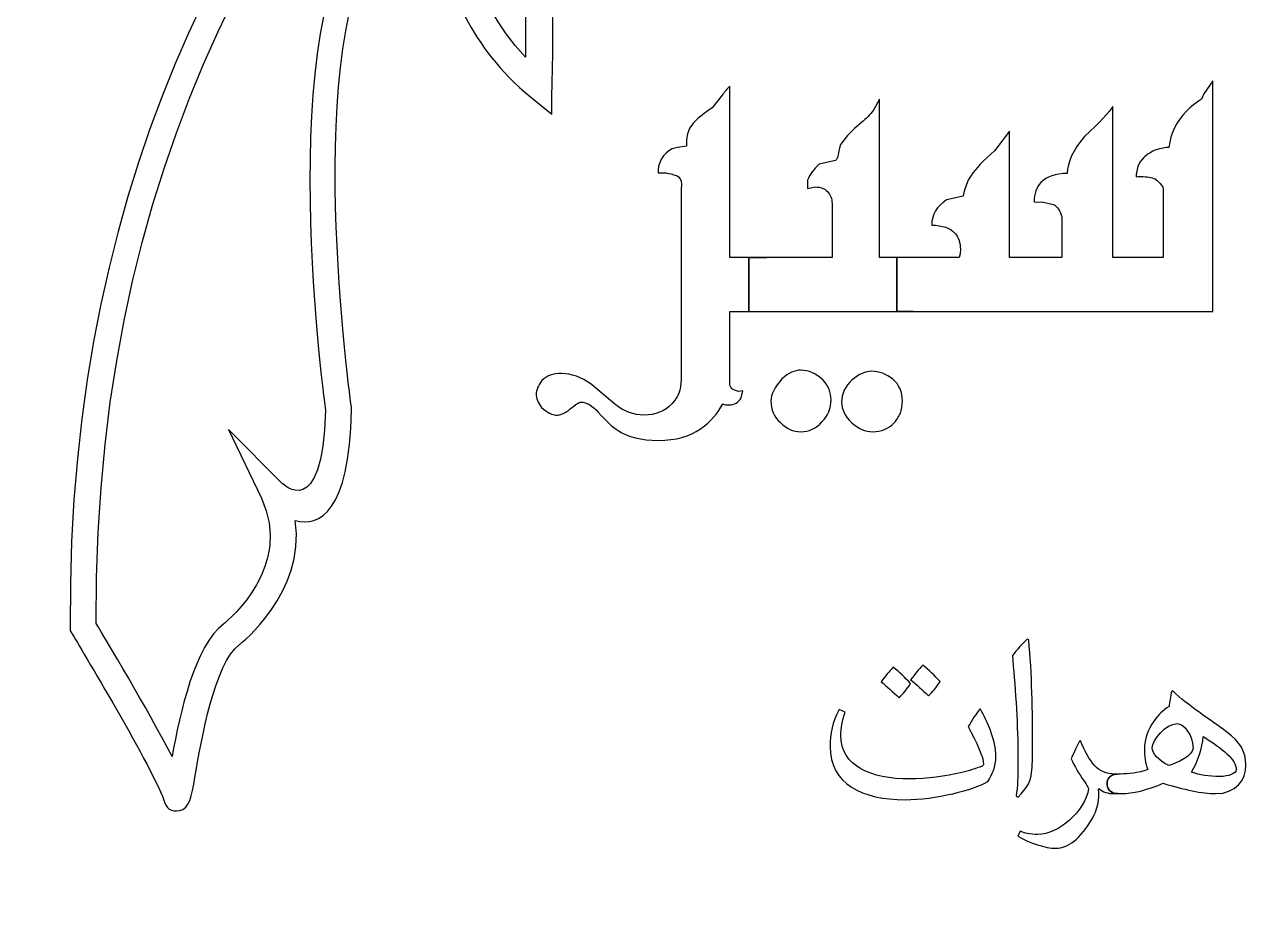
# Model space of a CAD drawing. Header units: millimetres. Extents: x -98 to 20, y -25 to 25.
# Drawn here: x -86.28 to -75.02, y -0.87 to 7.21 of the extents above; entities that cross this region are included whole.
import ezdxf

# ---------------------------------------------------------------- set-up
doc = ezdxf.new("R2010")
doc.units = ezdxf.units.MM
doc.header["$MEASUREMENT"] = 0
doc.layers.add('Layer 1', color=7, linetype='Continuous')

msp = doc.modelspace()

# ---------------------------------------------------------------- linework, layer by layer
at = {"layer": 'Layer 1', "color": 250, "lineweight": 18}
msp.add_open_spline([(-94.5401, 24.7584), (-94.5401, 24.7584), (-52.2477, 24.7584), (-52.2477, 24.7584), (-50.1802, 24.7584), (-48.4939, 23.0721), (-48.4939, 21.0046), (-48.4939, 21.0046), (-48.4939, -21.2878), (-48.4939, -21.2878), (-48.4939, -23.3553), (-50.1802, -25.0416), (-52.2477, -25.0416), (-52.2477, -25.0416), (-94.5401, -25.0416), (-94.5401, -25.0416), (-96.6076, -25.0416), (-98.2939, -23.3553), (-98.2939, -21.2878), (-98.2939, -21.2878), (-98.2939, 21.0046), (-98.2939, 21.0046), (-98.2939, 23.0721), (-96.6076, 24.7584), (-94.5401, 24.7584)], degree=3, knots=[0, 0, 0, 0, 0.125, 0.125, 0.125, 0.25, 0.25, 0.25, 0.375, 0.375, 0.375, 0.5, 0.5, 0.5, 0.625, 0.625, 0.625, 0.75, 0.75, 0.75, 0.875, 0.875, 0.875, 1, 1, 1, 1], dxfattribs=at)
at = {"layer": 'Layer 1', "color": 240}
for points, knots in [([(-69.3681, 13.9011), (-69.3681, 13.9011), (-69.3423, 13.8919), (-69.3423, 13.8919), (-69.3182, 13.8837), (-60.8168, 11.0794), (-60.9125, 1.7179), (-60.9125, 1.7179), (-60.9129, 1.685), (-60.9129, 1.685), (-60.9129, 1.685), (-60.9293, 1.6576), (-60.9293, 1.6576), (-60.9311, 1.6543), (-61.6407, 0.4813), (-61.7706, 0.1349), (-61.7891, 0.0553), (-61.8354, 0.0237), (-61.9125, 0.0373), (-61.9125, 0.0373), (-61.9153, 0.0377), (-61.9153, 0.0377), (-62.0052, 0.0556), (-62.0245, 0.1682), (-62.0541, 0.3403), (-62.1137, 0.6869), (-62.2347, 1.3886), (-62.4631, 1.5602), (-62.4631, 1.5602), (-62.4659, 1.5625), (-62.4659, 1.5625), (-62.4678, 1.564), (-63.0729, 2.0376), (-62.9751, 2.6969), (-63.1968, 2.6401), (-63.4692, 2.7671), (-63.4912, 3.7109), (-63.4912, 3.7109), (-63.4902, 3.729), (-63.4902, 3.729), (-63.4888, 3.7393), (-63.0026, 7.182), (-63.7886, 8.0814), (-63.8856, 7.948), (-64.064, 7.7886), (-64.3023, 7.9411), (-64.3738, 7.6228), (-64.5754, 7.0342), (-65.1304, 6.5819), (-65.1304, 6.5819), (-65.3255, 6.4227), (-65.3255, 6.4227), (-65.3255, 6.7442), (-65.3513, 7.1562), (-65.3245, 7.4587), (-65.3245, 7.4597), (-65.2793, 7.8324), (-65.5827, 7.835), (-65.6783, 7.8273), (-66.2406, 7.8181), (-66.3974, 8.6353), (-66.3974, 8.6353), (-66.7342, 8.2057), (-66.7342, 8.2057), (-66.7342, 8.2057), (-66.7788, 8.4729), (-66.7788, 8.4729), (-66.7789, 8.4742), (-66.8605, 8.9607), (-67.2839, 9.0399), (-67.2839, 9.0399), (-67.3012, 9.043), (-67.3012, 9.043), (-67.3012, 9.043), (-67.318, 9.0521), (-67.318, 9.0521), (-67.3201, 9.0533), (-68.0774, 9.4672), (-67.9204, 10.515), (-67.9511, 10.6596), (-68.1783, 11.6251), (-68.8751, 12.0693), (-68.789, 11.9071), (-68.7043, 11.7062), (-68.6429, 11.4857), (-68.5505, 11.1535), (-68.502, 10.7705), (-68.5674, 10.4031), (-68.5674, 10.4031), (-68.5852, 10.304), (-68.5852, 10.304), (-68.5852, 10.304), (-68.6853, 10.304), (-68.6853, 10.304), (-68.6881, 10.304), (-69.5896, 10.3043), (-70.2534, 10.9906), (-70.4348, 10.7602), (-70.8681, 10.3865), (-71.4233, 11.0947), (-71.4717, 11.128), (-71.7261, 11.294), (-71.9318, 11.2517), (-71.8647, 11.032), (-71.7544, 10.8157), (-71.5863, 10.6121), (-71.5863, 10.6121), (-71.4698, 10.4709), (-71.4698, 10.4709), (-71.4698, 10.4709), (-71.6458, 10.4206), (-71.6458, 10.4206), (-71.6468, 10.4204), (-72.044, 10.3051), (-72.4442, 10.7398), (-72.4442, 10.7398), (-72.4551, 10.7515), (-72.4551, 10.7515), (-72.4551, 10.7515), (-72.463, 10.7674), (-72.463, 10.7674), (-72.463, 10.7674), (-72.4711, 10.7865), (-72.4836, 10.8215), (-72.4836, 10.8215), (-72.4965, 10.8197), (-72.4965, 10.8197), (-72.9966, 10.1678), (-73.4804, 10.3159), (-73.7884, 10.5414), (-73.9137, 10.6328), (-74.0079, 10.7383), (-74.0598, 10.803), (-74.1049, 10.8016), (-74.152, 10.8074), (-74.1972, 10.8264), (-74.211, 10.7885), (-74.2199, 10.7674), (-74.2199, 10.7674), (-74.2199, 10.7674), (-74.228, 10.7512), (-74.228, 10.7512), (-74.228, 10.7512), (-74.2396, 10.7389), (-74.2396, 10.7389), (-74.6457, 10.3055), (-75.0466, 10.4204), (-75.0476, 10.4206), (-75.0476, 10.4206), (-75.2249, 10.4713), (-75.2249, 10.4713), (-75.2249, 10.4713), (-75.1065, 10.6124), (-75.1065, 10.6124), (-74.9501, 10.7989), (-74.8431, 10.9961), (-74.7738, 11.1967), (-74.9787, 11.2827), (-75.2688, 11.1023), (-75.336, 11.0573), (-75.8944, 10.3447), (-76.3287, 10.7237), (-76.508, 10.9523), (-77.1722, 10.2661), (-78.0747, 10.2658), (-78.0774, 10.2658), (-78.0774, 10.2658), (-78.1776, 10.2658), (-78.1776, 10.2658), (-78.1776, 10.2658), (-78.1952, 10.3646), (-78.1952, 10.3646), (-78.2608, 10.7319), (-78.2124, 11.1151), (-78.1199, 11.4474), (-78.0586, 11.668), (-77.9736, 11.8691), (-77.8873, 12.0312), (-78.5849, 11.5872), (-78.8122, 10.6216), (-78.8427, 10.4768), (-78.6852, 9.429), (-79.4436, 9.0151), (-79.4456, 9.014), (-79.4456, 9.014), (-79.4625, 9.0048), (-79.4625, 9.0048), (-79.4625, 9.0048), (-79.4798, 9.0018), (-79.4798, 9.0018), (-79.9037, 8.9225), (-79.9853, 8.436), (-79.9854, 8.4348), (-79.9854, 8.4348), (-80.0298, 8.1676), (-80.0298, 8.1676), (-80.0298, 8.1676), (-80.3677, 8.5972), (-80.3677, 8.5972), (-80.5242, 7.7799), (-81.0867, 7.7889), (-81.1825, 7.7965), (-81.4861, 7.794), (-81.441, 7.4216), (-81.441, 7.4206), (-81.4142, 7.1182), (-81.44, 6.7063), (-81.44, 6.385), (-81.44, 6.385), (-81.6352, 6.5437), (-81.6352, 6.5437), (-82.1911, 6.9962), (-82.3926, 7.5848), (-82.4639, 7.9031), (-82.7025, 7.7507), (-82.8812, 7.91), (-82.9783, 8.0434), (-83.7653, 7.1442), (-83.2782, 3.7011), (-83.2768, 3.6909), (-83.2768, 3.6909), (-83.2758, 3.6722), (-83.2758, 3.6722), (-83.2981, 2.728), (-83.571, 2.6015), (-83.7931, 2.6585), (-83.6944, 1.9994), (-84.3002, 1.5258), (-84.3021, 1.5243), (-84.3021, 1.5243), (-84.305, 1.5221), (-84.305, 1.5221), (-84.5337, 1.3504), (-84.6547, 0.6489), (-84.7143, 0.3023), (-84.7439, 0.1299), (-84.7646, 0.0172), (-84.8533, -0.0005), (-84.8533, -0.0005), (-84.856, -0.0008), (-84.856, -0.0008), (-84.9331, -0.0143), (-84.9794, 0.0172), (-84.9979, 0.0966), (-85.1282, 0.443), (-85.8383, 1.6162), (-85.8401, 1.6194), (-85.8401, 1.6194), (-85.8567, 1.6468), (-85.8567, 1.6468), (-85.8567, 1.6468), (-85.857, 1.6797), (-85.857, 1.6797), (-85.9448, 10.2595), (-78.8056, 13.3311), (-77.5941, 13.7906), (-77.9502, 13.795), (-78.2888, 13.9527), (-78.3389, 14.5139), (-78.3389, 14.5139), (-78.3528, 14.6705), (-78.3528, 14.6705), (-78.3528, 14.6705), (-78.1981, 14.6416), (-78.1981, 14.6416), (-78.1963, 14.6414), (-77.5363, 14.4983), (-77.3825, 14.9208), (-77.3825, 14.9208), (-77.3765, 14.937), (-77.3765, 14.937), (-77.3765, 14.937), (-77.367, 14.9502), (-77.367, 14.9502), (-77.3661, 14.9516), (-77.0885, 15.36), (-76.7635, 15.6015), (-76.7635, 15.6015), (-77.2939, 16.0162), (-77.2939, 16.0162), (-77.2939, 16.0162), (-77.1805, 16.111), (-77.1805, 16.111), (-77.1773, 16.1136), (-76.1384, 16.9756), (-75.0926, 16.8339), (-75.1289, 17.1229), (-75.1296, 17.6948), (-74.6719, 18.0925), (-74.6719, 18.0925), (-74.6719, 18.5607), (-74.6719, 18.5607), (-74.6719, 18.5607), (-74.1024, 18.5607), (-74.1024, 18.5607), (-74.0691, 18.7865), (-73.9378, 19.2883), (-73.4241, 19.4346), (-73.4241, 19.4346), (-73.371, 19.4496), (-73.371, 19.4496), (-73.371, 19.4496), (-73.325, 19.419), (-73.325, 19.419), (-73.3233, 19.418), (-72.7991, 19.0623), (-72.7773, 18.5607), (-72.7773, 18.5607), (-71.9281, 18.5607), (-71.9281, 18.5607), (-71.9281, 18.5607), (-71.9281, 17.986), (-71.9281, 17.986), (-71.8056, 17.8391), (-71.365, 17.2579), (-71.5902, 16.7419), (-71.1305, 16.7412), (-70.0932, 16.6668), (-69.6256, 16.0435), (-69.6256, 16.0435), (-69.5582, 15.9533), (-69.5582, 15.9533), (-69.5582, 15.9533), (-69.9707, 15.606), (-69.9707, 15.606), (-69.8192, 15.5039), (-69.5895, 15.3293), (-69.5168, 15.166), (-69.5168, 15.166), (-69.5148, 15.1619), (-69.5148, 15.1619), (-69.5141, 15.1603), (-69.2867, 14.5384), (-68.4811, 14.6654), (-68.4811, 14.6654), (-68.2836, 14.6964), (-68.2836, 14.6964), (-68.2836, 14.6964), (-68.3502, 14.5077), (-68.3502, 14.5077), (-68.351, 14.5057), (-68.5597, 13.9041), (-69.3681, 13.9011)], [0, 0, 0, 0, 0.0087719, 0.0087719, 0.0087719, 0.0175439, 0.0175439, 0.0175439, 0.0263158, 0.0263158, 0.0263158, 0.0350877, 0.0350877, 0.0350877, 0.0438596, 0.0438596, 0.0438596, 0.0526316, 0.0526316, 0.0526316, 0.0614035, 0.0614035, 0.0614035, 0.0701754, 0.0701754, 0.0701754, 0.0789474, 0.0789474, 0.0789474, 0.0877193, 0.0877193, 0.0877193, 0.0964912, 0.0964912, 0.0964912, 0.1052632, 0.1052632, 0.1052632, 0.1140351, 0.1140351, 0.1140351, 0.122807, 0.122807, 0.122807, 0.1315789, 0.1315789, 0.1315789, 0.1403509, 0.1403509, 0.1403509, 0.1491228, 0.1491228, 0.1491228, 0.1578947, 0.1578947, 0.1578947, 0.1666667, 0.1666667, 0.1666667, 0.1754386, 0.1754386, 0.1754386, 0.1842105, 0.1842105, 0.1842105, 0.1929825, 0.1929825, 0.1929825, 0.2017544, 0.2017544, 0.2017544, 0.2105263, 0.2105263, 0.2105263, 0.2192982, 0.2192982, 0.2192982, 0.2280702, 0.2280702, 0.2280702, 0.2368421, 0.2368421, 0.2368421, 0.245614, 0.245614, 0.245614, 0.254386, 0.254386, 0.254386, 0.2631579, 0.2631579, 0.2631579, 0.2719298, 0.2719298, 0.2719298, 0.2807018, 0.2807018, 0.2807018, 0.2894737, 0.2894737, 0.2894737, 0.2982456, 0.2982456, 0.2982456, 0.3070175, 0.3070175, 0.3070175, 0.3157895, 0.3157895, 0.3157895, 0.3245614, 0.3245614, 0.3245614, 0.3333333, 0.3333333, 0.3333333, 0.3421053, 0.3421053, 0.3421053, 0.3508772, 0.3508772, 0.3508772, 0.3596491, 0.3596491, 0.3596491, 0.3684211, 0.3684211, 0.3684211, 0.377193, 0.377193, 0.377193, 0.3859649, 0.3859649, 0.3859649, 0.3947368, 0.3947368, 0.3947368, 0.4035088, 0.4035088, 0.4035088, 0.4122807, 0.4122807, 0.4122807, 0.4210526, 0.4210526, 0.4210526, 0.4298246, 0.4298246, 0.4298246, 0.4385965, 0.4385965, 0.4385965, 0.4473684, 0.4473684, 0.4473684, 0.4561404, 0.4561404, 0.4561404, 0.4649123, 0.4649123, 0.4649123, 0.4736842, 0.4736842, 0.4736842, 0.4824561, 0.4824561, 0.4824561, 0.4912281, 0.4912281, 0.4912281, 0.5, 0.5, 0.5, 0.5087719, 0.5087719, 0.5087719, 0.5175439, 0.5175439, 0.5175439, 0.5263158, 0.5263158, 0.5263158, 0.5350877, 0.5350877, 0.5350877, 0.5438596, 0.5438596, 0.5438596, 0.5526316, 0.5526316, 0.5526316, 0.5614035, 0.5614035, 0.5614035, 0.5701754, 0.5701754, 0.5701754, 0.5789474, 0.5789474, 0.5789474, 0.5877193, 0.5877193, 0.5877193, 0.5964912, 0.5964912, 0.5964912, 0.6052632, 0.6052632, 0.6052632, 0.6140351, 0.6140351, 0.6140351, 0.622807, 0.622807, 0.622807, 0.6315789, 0.6315789, 0.6315789, 0.6403509, 0.6403509, 0.6403509, 0.6491228, 0.6491228, 0.6491228, 0.6578947, 0.6578947, 0.6578947, 0.6666667, 0.6666667, 0.6666667, 0.6754386, 0.6754386, 0.6754386, 0.6842105, 0.6842105, 0.6842105, 0.6929825, 0.6929825, 0.6929825, 0.7017544, 0.7017544, 0.7017544, 0.7105263, 0.7105263, 0.7105263, 0.7192982, 0.7192982, 0.7192982, 0.7280702, 0.7280702, 0.7280702, 0.7368421, 0.7368421, 0.7368421, 0.745614, 0.745614, 0.745614, 0.754386, 0.754386, 0.754386, 0.7631579, 0.7631579, 0.7631579, 0.7719298, 0.7719298, 0.7719298, 0.7807018, 0.7807018, 0.7807018, 0.7894737, 0.7894737, 0.7894737, 0.7982456, 0.7982456, 0.7982456, 0.8070175, 0.8070175, 0.8070175, 0.8157895, 0.8157895, 0.8157895, 0.8245614, 0.8245614, 0.8245614, 0.8333333, 0.8333333, 0.8333333, 0.8421053, 0.8421053, 0.8421053, 0.8508772, 0.8508772, 0.8508772, 0.8596491, 0.8596491, 0.8596491, 0.8684211, 0.8684211, 0.8684211, 0.877193, 0.877193, 0.877193, 0.8859649, 0.8859649, 0.8859649, 0.8947368, 0.8947368, 0.8947368, 0.9035088, 0.9035088, 0.9035088, 0.9122807, 0.9122807, 0.9122807, 0.9210526, 0.9210526, 0.9210526, 0.9298246, 0.9298246, 0.9298246, 0.9385965, 0.9385965, 0.9385965, 0.9473684, 0.9473684, 0.9473684, 0.9561404, 0.9561404, 0.9561404, 0.9649123, 0.9649123, 0.9649123, 0.9736842, 0.9736842, 0.9736842, 0.9824561, 0.9824561, 0.9824561, 0.9912281, 0.9912281, 0.9912281, 1, 1, 1, 1]), ([(-77.3425, 13.6275), (-77.3665, 13.6193), (-85.6922, 10.8748), (-85.6182, 1.7138), (-85.5336, 1.5732), (-85.1511, 0.9344), (-84.9231, 0.4959), (-84.8504, 0.8981), (-84.7161, 1.5117), (-84.448, 1.7129), (-84.4023, 1.7499), (-83.8084, 2.2458), (-84.1043, 2.8634), (-84.1043, 2.8634), (-84.4062, 3.4938), (-84.4062, 3.4938), (-84.4062, 3.4938), (-83.9121, 2.9996), (-83.9121, 2.9996), (-83.9111, 2.9987), (-83.5418, 2.6302), (-83.5148, 3.6681), (-83.5422, 3.8664), (-84.0353, 7.5457), (-83.0249, 8.3272), (-83.0249, 8.3272), (-82.9054, 8.4194), (-82.9054, 8.4194), (-82.9054, 8.4194), (-82.843, 8.2819), (-82.843, 8.2819), (-82.8428, 8.281), (-82.6975, 7.9503), (-82.4734, 8.215), (-82.4734, 8.215), (-82.2786, 8.445), (-82.2786, 8.445), (-82.2786, 8.445), (-82.2628, 8.144), (-82.2628, 8.144), (-82.2628, 8.1421), (-82.2151, 7.4708), (-81.6795, 6.9094), (-81.6795, 6.9094), (-81.6795, 7.4086), (-81.6795, 7.4086), (-81.6866, 7.4869), (-81.7175, 8.036), (-81.1795, 8.036), (-81.1795, 8.036), (-81.1627, 8.0346), (-81.1627, 8.0346), (-81.1613, 8.0345), (-80.6264, 7.9582), (-80.5709, 8.9046), (-80.5709, 8.9046), (-80.5522, 9.2193), (-80.5522, 9.2193), (-80.5522, 9.2193), (-80.1478, 8.7047), (-80.1478, 8.7047), (-80.0628, 8.9001), (-79.8875, 9.1594), (-79.5442, 9.2324), (-79.4545, 9.2881), (-78.9492, 9.6412), (-79.0817, 10.4617), (-79.0817, 10.4617), (-79.085, 10.4823), (-79.085, 10.4823), (-79.085, 10.4823), (-79.0814, 10.5023), (-79.0814, 10.5023), (-79.0806, 10.5068), (-78.7841, 12.0867), (-77.5805, 12.4286), (-77.5805, 12.4286), (-77.5712, 12.4314), (-77.5712, 12.4314), (-77.5712, 12.4314), (-77.5006, 12.2029), (-77.5006, 12.2029), (-77.5691, 12.1795), (-77.7633, 11.8378), (-77.8897, 11.3838), (-77.9647, 11.1136), (-78.0083, 10.8079), (-77.9747, 10.5115), (-77.7231, 10.5352), (-77.0616, 10.6517), (-76.5866, 11.2216), (-76.5866, 11.2216), (-76.478, 11.3517), (-76.478, 11.3517), (-76.478, 11.3517), (-76.392, 11.2055), (-76.392, 11.2055), (-76.391, 11.2039), (-76.0346, 10.5402), (-75.5132, 11.2182), (-75.5132, 11.2182), (-75.5024, 11.2321), (-75.5024, 11.2321), (-75.5024, 11.2321), (-75.487, 11.243), (-75.487, 11.243), (-75.4856, 11.244), (-75.0642, 11.5485), (-74.711, 11.4278), (-74.6922, 11.5226), (-74.6901, 11.6165), (-74.6742, 11.7037), (-74.6777, 11.822), (-74.6852, 11.9552), (-74.6988, 12.0953), (-74.7127, 12.2356), (-74.7335, 12.3856), (-74.7637, 12.539), (-74.8823, 12.9833), (-75.0254, 13.2326), (-75.2339, 13.6173), (-75.2339, 13.6173), (-75.2378, 13.6231), (-75.2378, 13.6231), (-75.3449, 13.7418), (-75.4725, 13.8391), (-75.623, 13.9038), (-75.7747, 13.9687), (-75.9518, 14.0024), (-76.1582, 13.9946), (-76.2763, 13.9598), (-77.1064, 13.7154), (-77.3392, 13.629), (-77.3392, 13.629), (-77.3425, 13.6275), (-77.3425, 13.6275)], [0, 0, 0, 0, 0.0222222, 0.0222222, 0.0222222, 0.0444444, 0.0444444, 0.0444444, 0.0666667, 0.0666667, 0.0666667, 0.0888889, 0.0888889, 0.0888889, 0.1111111, 0.1111111, 0.1111111, 0.1333333, 0.1333333, 0.1333333, 0.1555556, 0.1555556, 0.1555556, 0.1777778, 0.1777778, 0.1777778, 0.2, 0.2, 0.2, 0.2222222, 0.2222222, 0.2222222, 0.2444444, 0.2444444, 0.2444444, 0.2666667, 0.2666667, 0.2666667, 0.2888889, 0.2888889, 0.2888889, 0.3111111, 0.3111111, 0.3111111, 0.3333333, 0.3333333, 0.3333333, 0.3555556, 0.3555556, 0.3555556, 0.3777778, 0.3777778, 0.3777778, 0.4, 0.4, 0.4, 0.4222222, 0.4222222, 0.4222222, 0.4444444, 0.4444444, 0.4444444, 0.4666667, 0.4666667, 0.4666667, 0.4888889, 0.4888889, 0.4888889, 0.5111111, 0.5111111, 0.5111111, 0.5333333, 0.5333333, 0.5333333, 0.5555556, 0.5555556, 0.5555556, 0.5777778, 0.5777778, 0.5777778, 0.6, 0.6, 0.6, 0.6222222, 0.6222222, 0.6222222, 0.6444444, 0.6444444, 0.6444444, 0.6666667, 0.6666667, 0.6666667, 0.6888889, 0.6888889, 0.6888889, 0.7111111, 0.7111111, 0.7111111, 0.7333333, 0.7333333, 0.7333333, 0.7555556, 0.7555556, 0.7555556, 0.7777778, 0.7777778, 0.7777778, 0.8, 0.8, 0.8, 0.8222222, 0.8222222, 0.8222222, 0.8444444, 0.8444444, 0.8444444, 0.8666667, 0.8666667, 0.8666667, 0.8888889, 0.8888889, 0.8888889, 0.9111111, 0.9111111, 0.9111111, 0.9333333, 0.9333333, 0.9333333, 0.9555556, 0.9555556, 0.9555556, 0.9777778, 0.9777778, 0.9777778, 1, 1, 1, 1]), ([(-79.8076, 4.5768), (-79.8076, 4.5768), (-79.8076, 3.9216), (-79.8076, 3.9216), (-79.8076, 3.901), (-79.8013, 3.8837), (-79.7884, 3.8703), (-79.7759, 3.8569), (-79.7549, 3.8479), (-79.7266, 3.843), (-79.7266, 3.843), (-79.686, 3.8479), (-79.686, 3.8479), (-79.686, 3.8479), (-79.7026, 3.7856), (-79.7026, 3.7856), (-79.728, 3.741), (-79.7654, 3.719), (-79.8147, 3.719), (-79.8352, 3.719), (-79.8545, 3.7223), (-79.8718, 3.7285), (-79.9114, 3.6461), (-79.98, 3.5695), (-80.0767, 3.4996), (-80.1735, 3.4297), (-80.3013, 3.3947), (-80.4604, 3.3947), (-80.6193, 3.3947), (-80.743, 3.4254), (-80.8321, 3.4858), (-80.8794, 3.5139), (-80.9402, 3.5695), (-81.013, 3.6523), (-81.0686, 3.7141), (-81.1218, 3.7453), (-81.1731, 3.7453), (-81.1904, 3.7453), (-81.2219, 3.7252), (-81.2669, 3.6855), (-81.3124, 3.6461), (-81.3569, 3.6261), (-81.4014, 3.6261), (-81.4346, 3.6261), (-81.4795, 3.6501), (-81.5347, 3.6974), (-81.5667, 3.7419), (-81.5826, 3.7817), (-81.5826, 3.8166), (-81.5826, 3.8549), (-81.5649, 3.8971), (-81.5303, 3.9431), (-81.4873, 3.9858), (-81.4278, 4.0072), (-81.3516, 4.0072), (-81.2593, 4.0072), (-81.1688, 3.9747), (-81.0797, 3.9096), (-81.0797, 3.9096), (-80.8608, 3.726), (-80.8608, 3.726), (-80.7751, 3.6591), (-80.6863, 3.6261), (-80.596, 3.6261), (-80.4881, 3.6261), (-80.4023, 3.6601), (-80.3387, 3.7285), (-80.2817, 3.7856), (-80.253, 3.8602), (-80.253, 3.9526), (-80.253, 3.9526), (-80.253, 5.7085), (-80.253, 5.7085), (-80.253, 5.7085), (-80.2505, 5.73), (-80.2505, 5.73), (-80.2505, 5.73), (-80.2505, 5.7421), (-80.2505, 5.7421), (-80.2505, 5.7832), (-80.2663, 5.8101), (-80.2971, 5.822), (-80.3282, 5.8339), (-80.3594, 5.8422), (-80.3914, 5.8469), (-80.3914, 5.8469), (-80.4317, 5.8469), (-80.4317, 5.8469), (-80.4317, 5.8469), (-80.4651, 5.8469), (-80.4651, 5.8469), (-80.4651, 5.9465), (-80.4215, 6.0207), (-80.334, 6.0681), (-80.334, 6.0681), (-80.2866, 6.0801), (-80.2866, 6.0801), (-80.2866, 6.0801), (-80.2032, 6.0922), (-80.2032, 6.0922), (-80.2032, 6.0922), (-80.2032, 6.1348), (-80.2032, 6.1348), (-80.2032, 6.1826), (-80.1912, 6.2277), (-80.1672, 6.2697), (-80.1433, 6.312), (-80.0772, 6.3703), (-79.9694, 6.4446), (-79.9694, 6.4446), (-79.8765, 6.5591), (-79.8765, 6.5591), (-79.8545, 6.5913), (-79.8311, 6.6189), (-79.8076, 6.6425), (-79.8076, 6.6425), (-79.8076, 5.0725), (-79.8076, 5.0725), (-79.8076, 5.0725), (-79.469, 5.0725), (-79.469, 5.0725), (-79.469, 5.0725), (-79.469, 5.0723), (-79.469, 5.0723), (-79.469, 5.0723), (-79.6309, 5.0723), (-79.6309, 5.0723), (-79.6309, 5.0723), (-79.6309, 4.5768), (-79.6309, 4.5768), (-79.6309, 4.5768), (-79.8076, 4.5768), (-79.8076, 4.5768)], [0, 0, 0, 0, 0.0227273, 0.0227273, 0.0227273, 0.0454545, 0.0454545, 0.0454545, 0.0681818, 0.0681818, 0.0681818, 0.0909091, 0.0909091, 0.0909091, 0.1136364, 0.1136364, 0.1136364, 0.1363636, 0.1363636, 0.1363636, 0.1590909, 0.1590909, 0.1590909, 0.1818182, 0.1818182, 0.1818182, 0.2045455, 0.2045455, 0.2045455, 0.2272727, 0.2272727, 0.2272727, 0.25, 0.25, 0.25, 0.2727273, 0.2727273, 0.2727273, 0.2954545, 0.2954545, 0.2954545, 0.3181818, 0.3181818, 0.3181818, 0.3409091, 0.3409091, 0.3409091, 0.3636364, 0.3636364, 0.3636364, 0.3863636, 0.3863636, 0.3863636, 0.4090909, 0.4090909, 0.4090909, 0.4318182, 0.4318182, 0.4318182, 0.4545455, 0.4545455, 0.4545455, 0.4772727, 0.4772727, 0.4772727, 0.5, 0.5, 0.5, 0.5227273, 0.5227273, 0.5227273, 0.5454545, 0.5454545, 0.5454545, 0.5681818, 0.5681818, 0.5681818, 0.5909091, 0.5909091, 0.5909091, 0.6136364, 0.6136364, 0.6136364, 0.6363636, 0.6363636, 0.6363636, 0.6590909, 0.6590909, 0.6590909, 0.6818182, 0.6818182, 0.6818182, 0.7045455, 0.7045455, 0.7045455, 0.7272727, 0.7272727, 0.7272727, 0.75, 0.75, 0.75, 0.7727273, 0.7727273, 0.7727273, 0.7954545, 0.7954545, 0.7954545, 0.8181818, 0.8181818, 0.8181818, 0.8409091, 0.8409091, 0.8409091, 0.8636364, 0.8636364, 0.8636364, 0.8863636, 0.8863636, 0.8863636, 0.9090909, 0.9090909, 0.9090909, 0.9318182, 0.9318182, 0.9318182, 0.9545455, 0.9545455, 0.9545455, 0.9772727, 0.9772727, 0.9772727, 1, 1, 1, 1]), ([(-75.8307, 5.6941), (-75.8307, 5.7214), (-75.8556, 5.7539), (-75.9044, 5.7919), (-75.938, 5.8062), (-75.9806, 5.8135), (-76.0333, 5.8135), (-76.0333, 5.8135), (-76.0616, 5.8135), (-76.0616, 5.8135), (-76.0616, 5.8135), (-76.0788, 5.811), (-76.0788, 5.811), (-76.0788, 5.8335), (-76.0735, 5.8652), (-76.0645, 5.9063), (-76.0645, 5.9063), (-76.0453, 5.9465), (-76.0453, 5.9465), (-76.0453, 5.9465), (-76.007, 5.9897), (-76.007, 5.9897), (-75.9883, 6.0088), (-75.9547, 6.0308), (-75.9069, 6.0562), (-75.8484, 6.0725), (-75.8053, 6.0801), (-75.7784, 6.0801), (-75.764, 6.2089), (-75.7101, 6.3201), (-75.6161, 6.4135), (-75.6004, 6.4326), (-75.5553, 6.4697), (-75.4806, 6.5232), (-75.4806, 6.5232), (-75.459, 6.571), (-75.459, 6.571), (-75.459, 6.571), (-75.3756, 6.6904), (-75.3756, 6.6904), (-75.3756, 6.6904), (-75.3756, 4.5768), (-75.3756, 4.5768), (-75.3756, 4.5768), (-78.2729, 4.5768), (-78.2729, 4.5768), (-78.2729, 4.5768), (-78.2729, 5.0725), (-78.2729, 5.0725), (-78.2729, 5.0725), (-77.7011, 5.0725), (-77.7011, 5.0725), (-77.7011, 5.0725), (-77.6942, 5.1054), (-77.6942, 5.1054), (-77.6942, 5.1054), (-77.6915, 5.1486), (-77.6915, 5.1486), (-77.6915, 5.2056), (-77.7067, 5.2524), (-77.7369, 5.289), (-77.7829, 5.3417), (-77.8553, 5.3681), (-77.9539, 5.3681), (-77.9539, 5.4647), (-77.9083, 5.5419), (-77.8178, 5.5988), (-77.8178, 5.5988), (-77.6656, 5.6348), (-77.6656, 5.6348), (-77.6656, 5.6348), (-77.6559, 5.6797), (-77.6559, 5.6797), (-77.6559, 5.6797), (-77.6224, 5.7731), (-77.6224, 5.7731), (-77.608, 5.8095), (-77.5607, 5.8713), (-77.4798, 5.9584), (-77.4798, 5.9584), (-77.3773, 6.0496), (-77.3773, 6.0496), (-77.3773, 6.0496), (-77.3653, 6.0659), (-77.3653, 6.0659), (-77.3653, 6.0659), (-77.2413, 6.2305), (-77.2413, 6.2305), (-77.2413, 6.2305), (-77.2413, 5.0725), (-77.2413, 5.0725), (-77.2413, 5.0725), (-76.7599, 5.0725), (-76.7599, 5.0725), (-76.7599, 5.0725), (-76.7599, 5.4441), (-76.7599, 5.4441), (-76.7742, 5.4997), (-76.8006, 5.5376), (-76.8384, 5.5586), (-76.8384, 5.5586), (-76.9433, 5.5825), (-76.9433, 5.5825), (-76.9433, 5.5825), (-76.9816, 5.5796), (-76.9816, 5.5796), (-76.9816, 5.5796), (-77.0152, 5.5825), (-77.0152, 5.5825), (-77.0152, 5.6568), (-76.9945, 5.7157), (-76.9528, 5.7587), (-76.9007, 5.8139), (-76.8192, 5.8422), (-76.7101, 5.8422), (-76.7101, 5.9451), (-76.6578, 6.0581), (-76.5524, 6.1802), (-76.4098, 6.3139), (-76.3231, 6.4058), (-76.2929, 6.4565), (-76.2929, 6.4565), (-76.2929, 5.0725), (-76.2929, 5.0725), (-76.2929, 5.0725), (-75.8307, 5.0725), (-75.8307, 5.0725), (-75.8307, 5.0725), (-75.8307, 5.6941), (-75.8307, 5.6941)], [0, 0, 0, 0, 0.0232558, 0.0232558, 0.0232558, 0.0465116, 0.0465116, 0.0465116, 0.0697674, 0.0697674, 0.0697674, 0.0930233, 0.0930233, 0.0930233, 0.1162791, 0.1162791, 0.1162791, 0.1395349, 0.1395349, 0.1395349, 0.1627907, 0.1627907, 0.1627907, 0.1860465, 0.1860465, 0.1860465, 0.2093023, 0.2093023, 0.2093023, 0.2325581, 0.2325581, 0.2325581, 0.255814, 0.255814, 0.255814, 0.2790698, 0.2790698, 0.2790698, 0.3023256, 0.3023256, 0.3023256, 0.3255814, 0.3255814, 0.3255814, 0.3488372, 0.3488372, 0.3488372, 0.372093, 0.372093, 0.372093, 0.3953488, 0.3953488, 0.3953488, 0.4186047, 0.4186047, 0.4186047, 0.4418605, 0.4418605, 0.4418605, 0.4651163, 0.4651163, 0.4651163, 0.4883721, 0.4883721, 0.4883721, 0.5116279, 0.5116279, 0.5116279, 0.5348837, 0.5348837, 0.5348837, 0.5581395, 0.5581395, 0.5581395, 0.5813953, 0.5813953, 0.5813953, 0.6046512, 0.6046512, 0.6046512, 0.627907, 0.627907, 0.627907, 0.6511628, 0.6511628, 0.6511628, 0.6744186, 0.6744186, 0.6744186, 0.6976744, 0.6976744, 0.6976744, 0.7209302, 0.7209302, 0.7209302, 0.744186, 0.744186, 0.744186, 0.7674419, 0.7674419, 0.7674419, 0.7906977, 0.7906977, 0.7906977, 0.8139535, 0.8139535, 0.8139535, 0.8372093, 0.8372093, 0.8372093, 0.8604651, 0.8604651, 0.8604651, 0.8837209, 0.8837209, 0.8837209, 0.9069767, 0.9069767, 0.9069767, 0.9302326, 0.9302326, 0.9302326, 0.9534884, 0.9534884, 0.9534884, 0.9767442, 0.9767442, 0.9767442, 1, 1, 1, 1]), ([(-78.1204, 4.5765), (-78.1204, 4.5765), (-78.4494, 4.5765), (-78.4494, 4.5765), (-78.4494, 4.5765), (-79.6309, 4.5765), (-79.6309, 4.5765), (-79.6309, 4.5765), (-79.6309, 5.0723), (-79.6309, 5.0723), (-79.6309, 5.0723), (-78.8685, 5.0723), (-78.8685, 5.0723), (-78.8685, 5.0723), (-78.8685, 5.568), (-78.8685, 5.568), (-78.8685, 5.6111), (-78.8825, 5.6465), (-78.9107, 5.6752), (-78.938, 5.7035), (-78.9748, 5.7179), (-79.0214, 5.7179), (-79.0214, 5.7179), (-79.0951, 5.7035), (-79.0951, 5.7035), (-79.0951, 5.7035), (-79.0951, 5.7802), (-79.0951, 5.7802), (-79.0712, 5.8338), (-79.0347, 5.8831), (-78.9854, 5.9276), (-78.9854, 5.9276), (-78.8355, 5.9612), (-78.8355, 5.9612), (-78.8259, 5.9708), (-78.8177, 5.9891), (-78.8115, 6.0157), (-78.8115, 6.0288), (-78.8045, 6.0589), (-78.7901, 6.1063), (-78.7901, 6.1063), (-78.7258, 6.1901), (-78.7258, 6.1901), (-78.7258, 6.1901), (-78.6634, 6.2543), (-78.6634, 6.2543), (-78.6634, 6.2543), (-78.5994, 6.3089), (-78.5994, 6.3089), (-78.5533, 6.3453), (-78.517, 6.3827), (-78.4898, 6.421), (-78.4898, 6.421), (-78.4327, 6.5235), (-78.4327, 6.5235), (-78.4327, 6.5235), (-78.4327, 5.0723), (-78.4327, 5.0723), (-78.4327, 5.0723), (-78.2729, 5.0723), (-78.2729, 5.0723), (-78.2729, 5.0723), (-78.2729, 4.5768), (-78.2729, 4.5768), (-78.2729, 4.5768), (-78.1204, 4.5768), (-78.1204, 4.5768), (-78.1204, 4.5768), (-78.1204, 4.5765), (-78.1204, 4.5765)], [0, 0, 0, 0, 0.0434783, 0.0434783, 0.0434783, 0.0869565, 0.0869565, 0.0869565, 0.1304348, 0.1304348, 0.1304348, 0.173913, 0.173913, 0.173913, 0.2173913, 0.2173913, 0.2173913, 0.2608696, 0.2608696, 0.2608696, 0.3043478, 0.3043478, 0.3043478, 0.3478261, 0.3478261, 0.3478261, 0.3913043, 0.3913043, 0.3913043, 0.4347826, 0.4347826, 0.4347826, 0.4782609, 0.4782609, 0.4782609, 0.5217391, 0.5217391, 0.5217391, 0.5652174, 0.5652174, 0.5652174, 0.6086957, 0.6086957, 0.6086957, 0.6521739, 0.6521739, 0.6521739, 0.6956522, 0.6956522, 0.6956522, 0.7391304, 0.7391304, 0.7391304, 0.7826087, 0.7826087, 0.7826087, 0.826087, 0.826087, 0.826087, 0.8695652, 0.8695652, 0.8695652, 0.9130435, 0.9130435, 0.9130435, 0.9565217, 0.9565217, 0.9565217, 1, 1, 1, 1]), ([(-78.8782, 3.7667), (-78.8782, 3.6886), (-78.9058, 3.6209), (-78.9615, 3.5641), (-79.0142, 3.5037), (-79.0792, 3.4735), (-79.1568, 3.4735), (-79.2253, 3.4735), (-79.2872, 3.5014), (-79.3427, 3.5569), (-79.4002, 3.609), (-79.429, 3.6761), (-79.429, 3.7571), (-79.429, 3.816), (-79.3954, 3.8836), (-79.3287, 3.9598), (-79.2684, 4.0118), (-79.211, 4.0382), (-79.1568, 4.0382), (-79.0807, 4.0382), (-79.0118, 4.0071), (-78.95, 3.9454), (-78.9021, 3.8946), (-78.8782, 3.8351), (-78.8782, 3.7667)], [0, 0, 0, 0, 0.125, 0.125, 0.125, 0.25, 0.25, 0.25, 0.375, 0.375, 0.375, 0.5, 0.5, 0.5, 0.625, 0.625, 0.625, 0.75, 0.75, 0.75, 0.875, 0.875, 0.875, 1, 1, 1, 1]), ([(-78.2229, 3.7571), (-78.2229, 3.7125), (-78.2291, 3.6751), (-78.242, 3.6451), (-78.2483, 3.6244), (-78.2674, 3.5943), (-78.2991, 3.5545), (-78.3503, 3.5003), (-78.4159, 3.4735), (-78.4969, 3.4735), (-78.5635, 3.4735), (-78.6277, 3.5018), (-78.6888, 3.5579), (-78.7503, 3.6149), (-78.7804, 3.6771), (-78.7804, 3.7451), (-78.7804, 3.8213), (-78.7478, 3.8898), (-78.6826, 3.9501), (-78.6224, 4.0028), (-78.5635, 4.0287), (-78.5064, 4.0287), (-78.4351, 4.0287), (-78.37, 4.0043), (-78.3111, 3.9549), (-78.2527, 3.9056), (-78.2229, 3.8394), (-78.2229, 3.7571)], [0, 0, 0, 0, 0.1111111, 0.1111111, 0.1111111, 0.2222222, 0.2222222, 0.2222222, 0.3333333, 0.3333333, 0.3333333, 0.4444444, 0.4444444, 0.4444444, 0.5555556, 0.5555556, 0.5555556, 0.6666667, 0.6666667, 0.6666667, 0.7777778, 0.7777778, 0.7777778, 0.8888889, 0.8888889, 0.8888889, 1, 1, 1, 1]), ([(-77.1796, 0.1314), (-77.1657, 0.22), (-77.1642, 0.3197), (-77.1642, 0.4122), (-77.1642, 0.4122), (-77.1642, 0.5496), (-77.1642, 0.5496), (-77.1642, 0.8064), (-77.1921, 1.1794), (-77.2146, 1.4222), (-77.1753, 1.473), (-77.1206, 1.532), (-77.0771, 1.5712), (-77.0771, 1.5712), (-77.0647, 1.5669), (-77.0647, 1.5669), (-77.0349, 1.2608), (-77.0282, 0.906), (-77.0282, 0.5792), (-77.0282, 0.4935), (-77.0307, 0.4093), (-77.0378, 0.3474), (-77.0422, 0.2703), (-77.08, 0.2115), (-77.1614, 0.1214), (-77.1614, 0.1214), (-77.1796, 0.1314), (-77.1796, 0.1314)], [0, 0, 0, 0, 0.1111111, 0.1111111, 0.1111111, 0.2222222, 0.2222222, 0.2222222, 0.3333333, 0.3333333, 0.3333333, 0.4444444, 0.4444444, 0.4444444, 0.5555556, 0.5555556, 0.5555556, 0.6666667, 0.6666667, 0.6666667, 0.7777778, 0.7777778, 0.7777778, 0.8888889, 0.8888889, 0.8888889, 1, 1, 1, 1]), ([(-78.2538, 1.0352), (-78.3117, 1.0898), (-78.3621, 1.1347), (-78.4181, 1.1812), (-78.3817, 1.2315), (-78.3424, 1.278), (-78.3073, 1.3144), (-78.2499, 1.2694), (-78.202, 1.223), (-78.1474, 1.1641), (-78.1867, 1.108), (-78.2145, 1.0716), (-78.2538, 1.0352)], [0, 0, 0, 0, 0.25, 0.25, 0.25, 0.5, 0.5, 0.5, 0.75, 0.75, 0.75, 1, 1, 1, 1]), ([(-77.9831, 1.0533), (-78.0407, 1.108), (-78.0914, 1.1529), (-78.1474, 1.1995), (-78.111, 1.2497), (-78.0718, 1.2961), (-78.0364, 1.3325), (-77.9789, 1.2876), (-77.9315, 1.2415), (-77.8763, 1.1826), (-77.9157, 1.1262), (-77.944, 1.0898), (-77.9831, 1.0533)], [0, 0, 0, 0, 0.25, 0.25, 0.25, 0.5, 0.5, 0.5, 0.75, 0.75, 0.75, 1, 1, 1, 1]), ([(-76.2216, 0.335), (-76.153, 0.335), (-76.0587, 0.3423), (-75.9721, 0.3758), (-75.9945, 0.4347), (-76.0026, 0.5022), (-76.0026, 0.5677), (-76.0026, 0.6536), (-75.9762, 0.7379), (-75.9146, 0.8231), (-75.8753, 0.8768), (-75.8317, 0.9226), (-75.7772, 0.9539), (-75.7728, 0.9988), (-75.7643, 1.0462), (-75.7518, 1.0941), (-75.7518, 1.0941), (-75.7403, 1.0941), (-75.7403, 1.0941), (-75.6071, 0.9634), (-75.4093, 0.8426), (-75.2464, 0.7196), (-75.1244, 0.6267), (-75.0726, 0.5423), (-75.0726, 0.4178), (-75.0726, 0.2789), (-75.1598, 0.1554), (-75.3517, 0.1554), (-75.4681, 0.1554), (-75.6464, 0.1919), (-75.8302, 0.2508), (-75.9859, 0.1861), (-76.1066, 0.1554), (-76.2149, 0.1554), (-76.2149, 0.1554), (-76.247, 0.1554), (-76.247, 0.1554), (-76.3241, 0.1554), (-76.3451, 0.2115), (-76.3451, 0.2493), (-76.3451, 0.2828), (-76.3226, 0.335), (-76.247, 0.335), (-76.247, 0.335), (-76.2216, 0.335), (-76.2216, 0.335)], [0, 0, 0, 0, 0.0666667, 0.0666667, 0.0666667, 0.1333333, 0.1333333, 0.1333333, 0.2, 0.2, 0.2, 0.2666667, 0.2666667, 0.2666667, 0.3333333, 0.3333333, 0.3333333, 0.4, 0.4, 0.4, 0.4666667, 0.4666667, 0.4666667, 0.5333333, 0.5333333, 0.5333333, 0.6, 0.6, 0.6, 0.6666667, 0.6666667, 0.6666667, 0.7333333, 0.7333333, 0.7333333, 0.8, 0.8, 0.8, 0.8666667, 0.8666667, 0.8666667, 0.9333333, 0.9333333, 0.9333333, 1, 1, 1, 1]), ([(-78.1992, 0.0993), (-78.5881, 0.0993), (-78.8869, 0.2424), (-78.8869, 0.5873), (-78.8869, 0.7014), (-78.8644, 0.8134), (-78.8042, 0.9268), (-78.8042, 0.9268), (-78.748, 0.9034), (-78.748, 0.9034), (-78.7744, 0.8234), (-78.7888, 0.7515), (-78.7888, 0.6899), (-78.7888, 0.4063), (-78.5095, 0.2898), (-78.1571, 0.2898), (-77.9933, 0.2898), (-77.8332, 0.3139), (-77.6772, 0.3503), (-77.6129, 0.3657), (-77.5498, 0.3828), (-77.4923, 0.4077), (-77.4809, 0.4121), (-77.4779, 0.4192), (-77.4779, 0.4236), (-77.4779, 0.4892), (-77.5454, 0.6265), (-77.6183, 0.7698), (-77.5847, 0.8303), (-77.5498, 0.8838), (-77.5133, 0.9283), (-77.5133, 0.9283), (-77.5063, 0.9283), (-77.5063, 0.9283), (-77.4415, 0.8149), (-77.3659, 0.6396), (-77.3659, 0.5007), (-77.3659, 0.3953), (-77.4008, 0.3321), (-77.4401, 0.2659), (-77.5622, 0.1917), (-77.9214, 0.0993), (-78.1992, 0.0993)], [0, 0, 0, 0, 0.0714286, 0.0714286, 0.0714286, 0.1428571, 0.1428571, 0.1428571, 0.2142857, 0.2142857, 0.2142857, 0.2857143, 0.2857143, 0.2857143, 0.3571429, 0.3571429, 0.3571429, 0.4285714, 0.4285714, 0.4285714, 0.5, 0.5, 0.5, 0.5714286, 0.5714286, 0.5714286, 0.6428571, 0.6428571, 0.6428571, 0.7142857, 0.7142857, 0.7142857, 0.7857143, 0.7857143, 0.7857143, 0.8571429, 0.8571429, 0.8571429, 0.9285714, 0.9285714, 0.9285714, 1, 1, 1, 1]), ([(-75.5568, 0.5736), (-75.5568, 0.6914), (-75.6405, 0.7968), (-75.701, 0.7968), (-75.8063, 0.7968), (-75.9327, 0.6477), (-75.9327, 0.575), (-75.9327, 0.5301), (-75.8805, 0.4639), (-75.7784, 0.4122), (-75.7095, 0.4361), (-75.5568, 0.4965), (-75.5568, 0.5736)], [0, 0, 0, 0, 0.25, 0.25, 0.25, 0.5, 0.5, 0.5, 0.75, 0.75, 0.75, 1, 1, 1, 1]), ([(-75.3097, 0.3125), (-75.2311, 0.3125), (-75.1608, 0.3393), (-75.1608, 0.3758), (-75.1608, 0.4668), (-75.2857, 0.5664), (-75.4625, 0.679), (-75.474, 0.5664), (-75.5089, 0.46), (-75.5706, 0.3518), (-75.495, 0.3264), (-75.4122, 0.3125), (-75.3097, 0.3125)], [0, 0, 0, 0, 0.25, 0.25, 0.25, 0.5, 0.5, 0.5, 0.75, 0.75, 0.75, 1, 1, 1, 1]), ([(-76.5879, 0.6381), (-76.5079, 0.446), (-76.4352, 0.3349), (-76.2724, 0.3349), (-76.2724, 0.3349), (-76.2539, 0.3349), (-76.2539, 0.3349), (-76.324, 0.3318), (-76.3451, 0.2817), (-76.3451, 0.2493), (-76.3451, 0.2115), (-76.3241, 0.1554), (-76.247, 0.1554), (-76.247, 0.1554), (-76.247, 0.1553), (-76.247, 0.1553), (-76.247, 0.1553), (-76.2765, 0.1553), (-76.2765, 0.1553), (-76.3384, 0.1553), (-76.383, 0.1682), (-76.4184, 0.2002), (-76.4184, 0.2002), (-76.4237, 0.2002), (-76.4237, 0.2002), (-76.4223, 0.1836), (-76.4208, 0.1667), (-76.4208, 0.1509), (-76.4208, 0.0854), (-76.439, 0.001), (-76.4772, -0.0665), (-76.5879, -0.2613), (-76.7086, -0.3457), (-76.8126, -0.3457), (-76.9176, -0.3457), (-77.0468, -0.2979), (-77.1632, -0.2359), (-77.1632, -0.2359), (-77.1422, -0.1886), (-77.1422, -0.1886), (-77.1043, -0.2068), (-77.0524, -0.2193), (-76.9806, -0.2193), (-76.7929, -0.2193), (-76.5458, -0.0061), (-76.5152, 0.2017), (-76.5219, 0.2184), (-76.5348, 0.241), (-76.5531, 0.2651), (-76.6076, 0.3421), (-76.6427, 0.4067), (-76.6751, 0.4738), (-76.6468, 0.5385), (-76.6214, 0.5901), (-76.598, 0.6366), (-76.598, 0.6366), (-76.5879, 0.6381), (-76.5879, 0.6381)], [0, 0, 0, 0, 0.0526316, 0.0526316, 0.0526316, 0.1052632, 0.1052632, 0.1052632, 0.1578947, 0.1578947, 0.1578947, 0.2105263, 0.2105263, 0.2105263, 0.2631579, 0.2631579, 0.2631579, 0.3157895, 0.3157895, 0.3157895, 0.3684211, 0.3684211, 0.3684211, 0.4210526, 0.4210526, 0.4210526, 0.4736842, 0.4736842, 0.4736842, 0.5263158, 0.5263158, 0.5263158, 0.5789474, 0.5789474, 0.5789474, 0.6315789, 0.6315789, 0.6315789, 0.6842105, 0.6842105, 0.6842105, 0.7368421, 0.7368421, 0.7368421, 0.7894737, 0.7894737, 0.7894737, 0.8421053, 0.8421053, 0.8421053, 0.8947368, 0.8947368, 0.8947368, 0.9473684, 0.9473684, 0.9473684, 1, 1, 1, 1])]:
    msp.add_open_spline(points, degree=3, knots=knots, dxfattribs=at)

doc.saveas('drawing.dxf')
